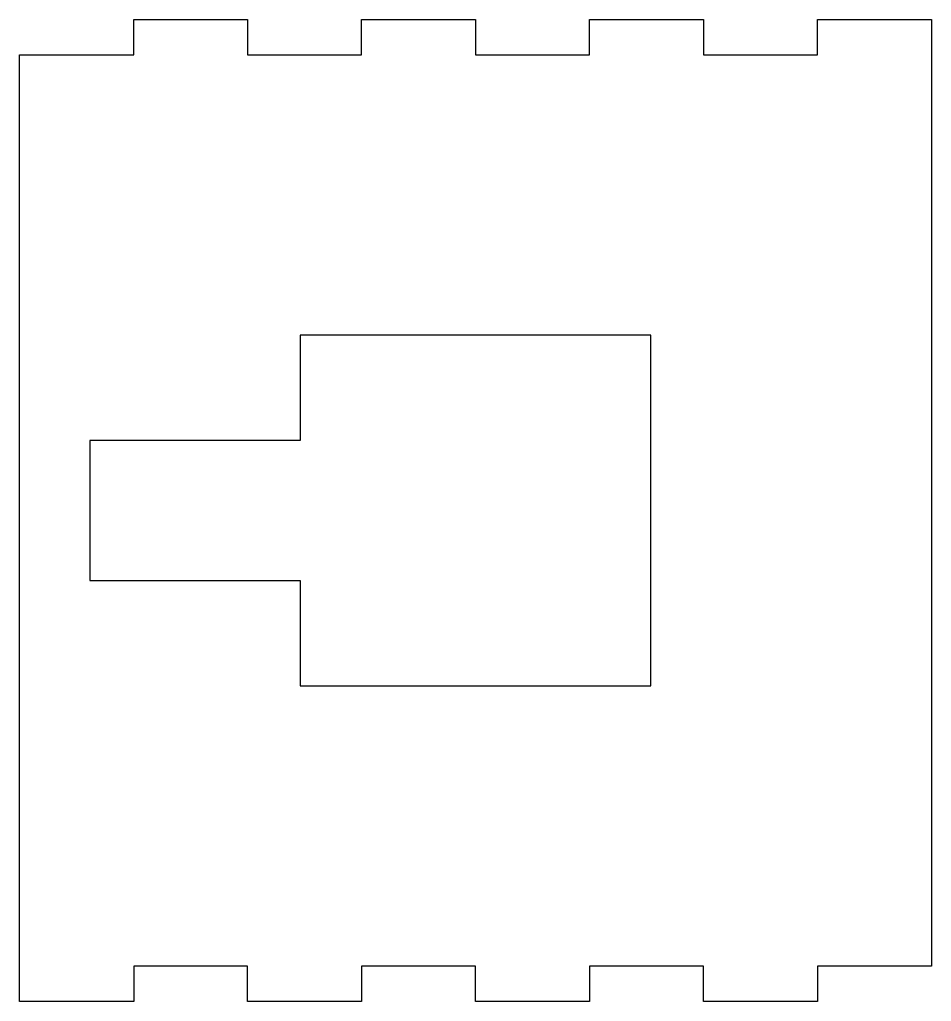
# Model space of a CAD drawing. Header units: millimetres. Extents: x -47 to 83, y -70 to 70.
import ezdxf

# ---------------------------------------------------------------- set-up
doc = ezdxf.new("R2010")
doc.units = ezdxf.units.MM
doc.layers.get('0').update_dxf_attribs({"linetype": 'CONTINUOUS'})

msp = doc.modelspace()

# ---------------------------------------------------------------- linework, layer by layer
for points in [[(82.684, 70), (82.684, -65), (66.449, -65), (66.449, -70), (50.199, -70), (50.199, -65), (33.949, -65), (33.949, -70), (17.699, -70), (17.699, -65), (1.449, -65), (1.449, -70), (-14.801, -70), (-14.801, -65), (-31.051, -65), (-31.051, -70), (-47.3105, -70), (-47.3105, 65), (-31.051, 65), (-31.051, 70), (-14.801, 70), (-14.801, 65), (1.449, 65), (1.449, 70), (17.699, 70), (17.699, 65), (33.949, 65), (33.949, 70), (50.199, 70), (50.199, 65), (66.449, 65), (66.449, 70)], [(-7.301, 10), (-37.301, 10), (-37.301, -10), (-7.301, -10), (-7.301, -25), (42.699, -25), (42.699, 25), (-7.301, 25)]]:
    msp.add_lwpolyline(points, close=True)

doc.saveas('drawing.dxf')
